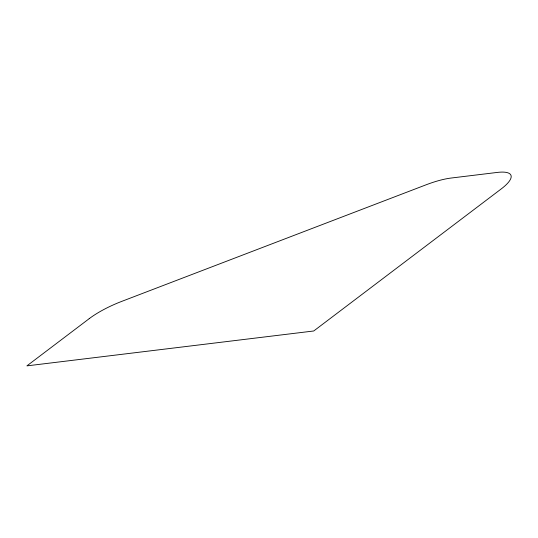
<?xml version="1.0" encoding="UTF-8"?>
<svg xmlns="http://www.w3.org/2000/svg" width="538" height="538" viewBox="0 0 538 538"><rect width="100%" height="100%" fill="white"/><g stroke="black" fill="none" stroke-linecap="round" stroke-linejoin="round"><path stroke-width="0.81" d="M89.221 318.657L26.9 365.874L313.735 330.984L501.154 188.986A44.116 11.863 -23.4 0 0 497.193 172.436L451.086 178.044A44.116 11.863 -23.4 0 0 426.002 184.837L121.642 301.421A44.116 11.863 -23.4 0 0 89.221 318.657"/></g></svg>
